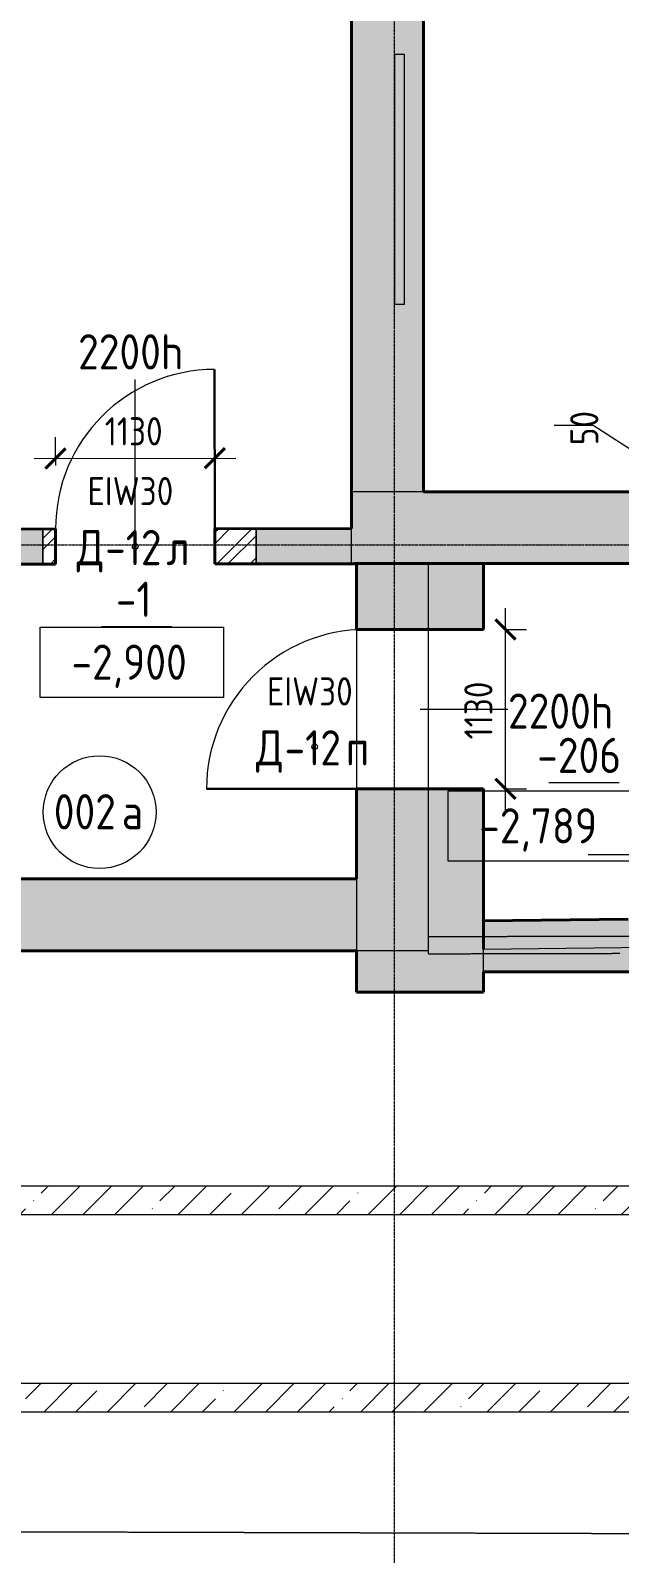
# Model space of a CAD drawing. Header units: millimetres. Extents: x -11886 to 71589, y -4690 to 48120.
# Drawn here: x 28529 to 32707, y 13402 to 24206 of the extents above; entities that cross this region are included whole.
import ezdxf

# ---------------------------------------------------------------- set-up
doc = ezdxf.new("R2010")
doc.units = ezdxf.units.MM
doc.linetypes.add('ADSK_Линия сетки', pattern=[25, 20, -2.5, 0, -2.5])
doc.linetypes.add('ADSK_Сверху', pattern=[4.5, 3, -1.5])
for name, color, linetype, lineweight in [('Аннотация', 7, 'Continuous', 20), ('Витраж', 7, 'Continuous', 18), ('Двери', 7, 'Continuous', 18), ('Марки', 7, 'Continuous', 20), ('Марки дверей', 7, 'Continuous', 20), ('Марки помещений', 7, 'Continuous', 20), ('Оси', 7, 'Continuous', 9), ('Отметки', 7, 'Continuous', 9), ('Размеры', 7, 'Continuous', 9), ('Размеры-100', 7, 'Continuous', 9), ('Стены внутренние', 250, 'Continuous', 18), ('Стены наружные', 250, 'Continuous', 18), ('Узлы', 7, 'Continuous', 18)]:
    doc.layers.add(name, color=color, linetype=linetype, lineweight=lineweight)
doc.layers.add('Линии', color=7, linetype='Continuous', lineweight=9, true_color=0x00a600)
doc.styles.add('GOST Common_1', font='GOST_Common.ttf', dxfattribs={"width": 0.9, "height": 250})
doc.styles.add('GOST Common_2', font='GOST_Common.ttf', dxfattribs={"width": 0.9, "height": 200})
doc.dimstyles.new('ADSK_Основной_2_мм_Округление_до_1_мм', dxfattribs={"dimscale": 304.8, "dimtxt": 201.142999, "dimasz": 0.463911, "dimexe": 0.492126, "dimexo": 0.492126, "dimgap": 0.098425, "dimtad": 1, "dimdec": 0, "dimdsep": 46, "dimtxsty": 'GOST Common_2', "dimblk1": 'OBLIQUE', "dimblk2": 'OBLIQUE', "dimsah": 1, "dimcen": 0.09, "dimdle": 0.492126, "dimazin": 2, "dimtfac": 1, "dimtdec": 4, "dimtix": 1, "dimtmove": 0, "dimatfit": 3, "dimfxl": 1, "dimtvp": 1, "dimtolj": 1, "dimtzin": 0, "dimlwd": 20, "dimlwe": 20, "dimarcsym": 2})
doc.dimstyles.new('ADSK_Основной_2_мм_Округление_до_1_мм_1', dxfattribs={"dimscale": 304.8, "dimtxt": 201.142999, "dimasz": 0.463911, "dimexe": 0.492126, "dimexo": 0.492126, "dimgap": 0.098425, "dimtad": 1, "dimdec": 0, "dimdsep": 46, "dimtxsty": 'GOST Common_2', "dimblk1": 'OBLIQUE', "dimblk2": 'OBLIQUE', "dimsah": 1, "dimcen": 0.09, "dimdle": 0.492126, "dimazin": 2, "dimtfac": 1, "dimtdec": 4, "dimtix": 1, "dimtmove": 1, "dimatfit": 3, "dimfxl": 1, "dimtvp": 1, "dimtolj": 1, "dimtzin": 0, "dimlwd": 20, "dimlwe": 20, "dimarcsym": 2})

# ---------------------------------------------------------------- blocks, each defined once
blk = doc.blocks.new('Прямоугольный импост - 70х20_60мм-1446450-00 План подвала кладочный')
at = {"layer": 'Витраж', "color": 253, "linetype": 'ADSK_Сверху', "true_color": 0xaaaaaa}
for p, q in [((31182, 24035), (31112, 24035)), ((31112, 24035), (31112, 23535)), ((31182, 23535), (31182, 24035))]:
    blk.add_line(p, q, dxfattribs=at)
blk = doc.blocks.new('Прямоугольный импост - 70х20_60мм-1239062-00 План подвала кладочный')
at = {"layer": 'Витраж', "color": 253, "linetype": 'ADSK_Сверху', "true_color": 0xaaaaaa}
for p, q in [((31112, 22735), (31112, 22265)), ((31182, 22265), (31182, 22735)), ((31112, 22265), (31182, 22265))]:
    blk.add_line(p, q, dxfattribs=at)
blk = doc.blocks.new('Прямоугольный импост - 70х20_60мм-1239063-00 План подвала кладочный')
at = {"layer": 'Витраж', "color": 253, "linetype": 'ADSK_Сверху', "true_color": 0xaaaaaa}
for p, q in [((18591, 23517), (18591, 22717)), ((18661, 22717), (18661, 23517))]:
    blk.add_line(p, q, dxfattribs=at)
blk = doc.blocks.new('AC_Дверь_Однопольная - Д-12п 1130х2200h-1983165-00 План подвала кладочный')
at = {"layer": 'Двери', "lineweight": 30}
blk.add_line((-565, 385), (-565, 1515), dxfattribs=at)
at = {"layer": 'Двери'}
blk.add_arc((-565, 385), 1130, 0, 90, dxfattribs=at)
blk = doc.blocks.new('AC_Дверь_Однопольная - Д-12л 1130х2200h-1983178-00 План подвала кладочный')
at = {"layer": 'Двери', "lineweight": 30}
blk.add_line((565, 125), (565, 1255), dxfattribs=at)
at = {"layer": 'Двери'}
blk.add_arc((565, 125), 1130, 90, 180, dxfattribs=at)
blk = doc.blocks.new('Высотные отметки - Рамка-5093-00 План подвала кладочный')
at = {"layer": 'Аннотация'}
for p, q in [((-6.5, 0), (-6.5, 5)), ((-6.5, 5), (6.5, 5)), ((6.5, 5), (6.5, 0)), ((6.5, 0), (-6.5, 0))]:
    blk.add_line(p, q, dxfattribs=at)
blk = doc.blocks.new('ADSK_Марка_Дверь - Типоразмер_ADSK_Марка-58376-00 План подвала кладочный')
at = {"layer": 'Марки дверей', "lineweight": 9}
blk.add_circle((0, 0), 0.2, dxfattribs=at)
blk = doc.blocks.new('ADSK_Марка_Помещение_ОдноЗначение - Номер-247393-00 План подвала кладочный')
at = {"layer": 'Марки помещений'}
blk.add_circle((0, 0), 4, dxfattribs=at)
blk = doc.blocks.new('DIMBLOCK18-00 План подвала кладочный')
at = {"layer": 'Размеры-100', "lineweight": 20, "transparency": 16777216}
for p, q in [((31898, 18677), (31898, 20107)), ((31898, 19957), (31892, 19957)), ((31898, 19957), (32048, 19957)), ((31898, 18827), (31892, 18827)), ((31898, 18827), (32048, 18827))]:
    blk.add_line(p, q, dxfattribs=at)
at = {"layer": 'Размеры-100', "lineweight": 40, "transparency": 16777216}
for p, q in [((31898, 19957), (31827, 20027)), ((31898, 19957), (31968, 19886)), ((31898, 18827), (31827, 18897)), ((31898, 18827), (31968, 18756))]:
    blk.add_line(p, q, dxfattribs=at)
at = {"layer": 'Размеры-100', "color": 0, "lineweight": 20, "transparency": 16777216, "insert": (31606, 19177), "char_height": 200, "width": 515.47, "attachment_point": 1, "rotation": 90, "line_spacing_factor": 1.022761, "style": 'GOST Common_2'}
blk.add_mtext('1130', dxfattribs=at)
blk = doc.blocks.new('_Oblique')
at = {"color": 0, "linetype": 'ByBlock', "lineweight": -2}
blk.add_line((-0.5, -0.5), (0.5, 0.5), dxfattribs=at)
blk = doc.blocks.new('ADSK_Марка_Перекрытие - Отметка низа-2041711-00 План подвала кладочный')
at = {"layer": 'Марки'}
blk.add_line((-2.5, 0), (2.5, 0), dxfattribs=at)
blk = doc.blocks.new('DIMBLOCK110-00 План подвала кладочный')
at = {"layer": 'Defpoints', "color": 0, "transparency": 16777216}
for p in [(33209, 20984), (33405, 20984), (33109, 20934)]:
    blk.add_point(p, dxfattribs=at)
at = {"layer": 'Размеры', "color": 0, "lineweight": 20, "transparency": 16777216}
for p, q in [((32520, 21404), (32244, 21404)), ((33209, 20959), (32520, 21404)), ((33209, 20984), (33209, 21125)), ((33255, 20984), (33059, 20984)), ((33209, 20934), (33209, 20984)), ((33209, 20934), (33209, 20984)), ((33209, 20934), (33209, 20793)), ((33259, 20934), (33359, 20934))]:
    blk.add_line(p, q, dxfattribs=at)
at = {"layer": 'Размеры', "color": 0, "lineweight": 20, "transparency": 16777216, "xscale": 141.4, "yscale": 141.4, "zscale": 141.4}
for p, rotation in [((33209, 20984), 270), ((33209, 20934), 90)]:
    blk.add_blockref('_Oblique', p, dxfattribs=dict(at, rotation=rotation))
at = {"layer": 'Размеры', "color": 0, "lineweight": 20, "transparency": 16777216, "insert": (32357, 21264), "char_height": 200, "width": 302.74, "attachment_point": 1, "rotation": 90, "line_spacing_factor": 1.022761, "style": 'GOST Common_2'}
blk.add_mtext('\\A1;50', dxfattribs=at)
blk = doc.blocks.new('DIMBLOCK176-00 План подвала кладочный')
at = {"layer": 'Размеры-100', "lineweight": 20, "transparency": 16777216}
for p, q in [((28706, 21170), (28706, 21320)), ((29836, 21172), (29836, 21322)), ((28556, 21170), (29986, 21173)), ((28706, 21170), (28706, 21120)), ((29836, 21172), (29836, 21122))]:
    blk.add_line(p, q, dxfattribs=at)
at = {"layer": 'Размеры-100', "lineweight": 40, "transparency": 16777216}
for p, q in [((28706, 21170), (28777, 21241)), ((29836, 21172), (29907, 21243)), ((28706, 21170), (28636, 21099)), ((29836, 21172), (29766, 21101))]:
    blk.add_line(p, q, dxfattribs=at)
at = {"layer": 'Размеры-100', "color": 0, "lineweight": 20, "transparency": 16777216, "insert": (29056, 21462), "char_height": 200, "width": 515.47, "attachment_point": 1, "rotation": 0.1023, "line_spacing_factor": 1.022761, "style": 'GOST Common_2'}
blk.add_mtext('1130', dxfattribs=at)

msp = doc.modelspace()

# ---------------------------------------------------------------- hatches: boundary and pattern name
at = {"layer": 'Стены внутренние', "true_color": 0xc0c0c0}
h = msp.add_hatch(color=9, dxfattribs=at)
h.paths.add_polyline_path([(38569.93, 20424.06), (38569.93, 20934.06), (38520.29, 20934.06), (38520.99, 20424.06)])
h.paths.add_polyline_path([(32861.44, 20424.06), (37353.68, 20424.06), (37353.68, 20934.06), (30807.02, 20934.06), (30807.02, 20424.06), (30827.24, 20424.06)])
h = msp.add_hatch(color=9, dxfattribs=at)
h.paths.add_polyline_path([(18945.54, 20402.44), (19434.4, 20403.65), (19433.95, 20653.31), (18965.84, 20652.47), (18965.84, 20408.63), (18945.53, 20408.63), (18945.54, 20403.65)])
h.paths.add_polyline_path([(20754.38, 20405.67), (21776.31, 20407.49), (21775.86, 20657.49), (20753.94, 20655.66), (20754.38, 20406.28)])
h.paths.add_polyline_path([(22846.31, 20409.4), (26835.94, 20416.52), (26835.5, 20666.52), (22845.86, 20659.4), (22846.3, 20411.32)])
h.paths.add_polyline_path([(27905.94, 20418.43), (28617.04, 20419.86), (28616.59, 20669.7), (27905.49, 20668.43), (27905.94, 20419.28)])
h.paths.add_polyline_path([(30130.05, 20422.4), (30807.02, 20424.06), (30807.02, 20673.61), (30129.6, 20672.4), (30130.05, 20423.67)])
at = {"layer": 'Стены внутренние', "lineweight": 9}
h = msp.add_hatch(dxfattribs=at)
h.set_pattern_fill('FP_1', color=256, style=0, pattern_type=2)
h.set_pattern_definition([(45, (0, 0), (-117.8655, 117.8655), []), (45, (78.58, 0), (-117.8655, 117.8655), [])])
h.paths.add_polyline_path([(28617.04, 20419.7), (28707.52, 20419.86), (28707.07, 20669.86), (28616.59, 20669.7), (28617.04, 20419.86)])
h.paths.add_polyline_path([(29837.52, 20421.88), (30130.05, 20422.4), (30129.6, 20672.4), (29837.07, 20671.88), (29837.52, 20423.67)])
at = {"layer": 'Стены внутренние', "true_color": 0xc0c0c0}
h = msp.add_hatch(color=9, dxfattribs=at)
h.paths.add_polyline_path([(30842.36, 17383.92), (31742.36, 17383.92), (31742.36, 18826.79), (30842.36, 18826.79), (30842.36, 17676.96)])
h.paths.add_polyline_path([(31742.36, 19956.79), (31742.36, 20424.06), (30842.36, 20424.06), (30842.36, 19956.79), (31022.36, 19956.79)])
for points in [[(18945.32, 17676.96), (30842.36, 17676.96), (30842.36, 18186.96), (18945.32, 18186.96), (18945.32, 17786.6)], [(31742.36, 17528.1), (36973.71, 17528.1), (36973.71, 17778.1), (32916.26, 17778.1), (32915.53, 17703.38), (31742.36, 17689.33), (31742.36, 17565.88)]]:
    msp.add_hatch(color=9, dxfattribs=at).paths.add_polyline_path(points)
at = {"layer": 'Стены наружные', "true_color": 0xc0c0c0}
h = msp.add_hatch(color=9, dxfattribs=at)
h.paths.add_polyline_path([(31317.02, 20934.06), (31317.02, 40597.55), (30807.02, 40597.55), (30807.02, 20934.06)])
h.paths.add_polyline_path([(31244.38, 42002.55), (31317.02, 42002.55), (31317.02, 43525.13), (30807.02, 43525.13), (30807.02, 42002.55)])
msp.add_hatch(color=9, dxfattribs=at).paths.add_polyline_path([(31742.36, 17689.33), (32915.53, 17703.38), (32917.48, 17903.42), (31742.36, 17889.35), (31742.36, 17703.38)])
at = {"layer": 'Узлы', "lineweight": 9}
h = msp.add_hatch(dxfattribs=at)
h.set_pattern_fill('FP_8', color=256, style=0, pattern_type=2)
h.set_pattern_definition([(45, (-5743.86, -59924.55), (-224.5064, 224.5064), []), (45, (-5519.36, -59924.55), (-224.5064, 224.5064), [396.875, -79.375, 3.353, -76.022])])
h.paths.add_polyline_path([(35252.37, 14407.43), (36980.85, 14407.43), (36978.07, 14607.43), (21615.15, 14607.43), (21615.15, 16807.17), (28005.15, 16807.17), (28005.15, 15807.43), (36971.49, 15807.43), (36971.49, 16007.43), (28205.15, 16007.43), (28205.15, 17007.17), (21415.15, 17007.17), (21415.15, 14407.43), (35203.89, 14407.43)])

# ---------------------------------------------------------------- linework, layer by layer
at = {"layer": 'Линии', "color": 18, "lineweight": 18, "true_color": 0x000000}
for p, q in [((36971.49, 16007.43), (28205.15, 16007.43)), ((28005.15, 15807.43), (36971.49, 15807.43)), ((36978.07, 14607.43), (21615.15, 14607.43)), ((21415.15, 14407.43), (36980.85, 14407.43))]:
    msp.add_line(p, q, dxfattribs=at)
at = {"layer": 'Марки дверей'}
for p, q in [((29272.3, 20545.87), (29271.85, 21728.99)), ((31292.36, 19391.79), (31915.66, 19391.79))]:
    msp.add_line(p, q, dxfattribs=at)
at = {"layer": 'Марки помещений'}
msp.add_line((32484.55, 18359.88), (33174.51, 18359.88), dxfattribs=at)
at = {"layer": 'Оси', "linetype": 'ADSK_Линия сетки'}
for p, q in [((31109.91, -3890.07), (31109.91, 44534.79)), ((-11086.22, 20556.79), (57141.72, 20556.79))]:
    msp.add_line(p, q, dxfattribs=at)
at = {"layer": 'Стены внутренние', "lineweight": 40}
for p, q in [((30807.02, 20934.06), (30807.02, 20673.61)), ((37353.68, 20934.06), (31317.02, 20934.06)), ((28707.07, 20669.86), (27905.49, 20668.43)), ((28707.52, 20419.86), (28707.07, 20669.86)), ((30807.02, 20673.61), (29837.07, 20671.88)), ((29837.07, 20671.88), (29837.52, 20421.88)), ((29837.52, 20421.88), (30827.24, 20423.64)), ((30827.24, 20424.06), (36973.71, 20424.06)), ((30827.24, 20423.64), (30827.24, 20424.06)), ((30842.36, 20424.06), (30842.36, 19956.79)), ((31742.36, 19956.79), (31742.36, 20424.06)), ((27905.94, 20418.43), (28707.52, 20419.86)), ((30842.36, 19956.79), (31742.36, 19956.79)), ((30842.36, 18826.79), (30842.36, 18186.96)), ((31742.36, 18826.79), (30842.36, 18826.79)), ((31742.36, 17689.33), (31742.36, 18826.79)), ((30842.36, 18186.96), (26709.99, 18186.96)), ((18945.32, 17676.96), (30842.36, 17676.96)), ((30842.36, 17676.96), (30842.36, 17383.92)), ((31742.36, 17383.92), (31742.36, 17528.1)), ((31742.36, 17528.1), (36973.71, 17528.1)), ((30842.36, 17383.92), (31742.36, 17383.92))]:
    msp.add_line(p, q, dxfattribs=at)
at = {"layer": 'Стены внутренние'}
for p, q in [((28617.04, 20419.7), (28616.59, 20669.7)), ((28616.59, 20669.7), (28617.04, 20419.7)), ((30129.6, 20672.4), (30130.05, 20422.4)), ((30130.05, 20422.4), (30129.6, 20672.4)), ((31742.36, 17528.1), (31742.36, 17689.33))]:
    msp.add_line(p, q, dxfattribs=at)
at = {"layer": 'Стены внутренние', "color": 253, "linetype": 'ADSK_Сверху', "true_color": 0xaaaaaa}
for p, q in [((30842.36, 20424.06), (30842.36, 17676.96)), ((31352.36, 17776.34), (31352.36, 20424.06)), ((36973.71, 17789.64), (31352.21, 17776.34)), ((31352.5, 17656.34), (31352.21, 17776.34)), ((31352.36, 17676.96), (30842.36, 17676.96)), ((31352.36, 17676.96), (31352.36, 17716.34)), ((31352.5, 17656.34), (32712.37, 17659.56)), ((35252.37, 13534.68), (28195.79, 13554.99))]:
    msp.add_line(p, q, dxfattribs=at)
at = {"layer": 'Стены наружные', "lineweight": 40}
for p, q in [((30807.02, 40597.55), (30807.02, 20934.06)), ((31317.02, 20934.06), (31317.02, 36509.09)), ((32767.45, 17901.62), (31742.36, 17889.35))]:
    msp.add_line(p, q, dxfattribs=at)
at = {"layer": 'Стены наружные', "color": 253, "linetype": 'ADSK_Сверху', "true_color": 0xaaaaaa}
for p, q in [((40178.08, 20934.06), (30807.02, 20934.06)), ((30807.02, 20424.06), (30807.02, 20934.06)), ((30807.02, 20424.06), (42515.94, 20424.06))]:
    msp.add_line(p, q, dxfattribs=at)
at = {"layer": 'Стены наружные'}
msp.add_line((31742.36, 17689.33), (32915.53, 17703.38), dxfattribs=at)

# ---------------------------------------------------------------- block references
at = {"layer": 'Витраж', "color": 253, "linetype": 'ADSK_Сверху', "true_color": 0xaaaaaa}
for name in ['Прямоугольный импост - 70х20_60мм-1446450-00 План подвала кладочный', 'Прямоугольный импост - 70х20_60мм-1239062-00 План подвала кладочный']:
    msp.add_blockref(name, (0, 0), dxfattribs=at)
at = {"layer": 'Витраж', "color": 253, "linetype": 'ADSK_Сверху', "true_color": 0xaaaaaa, "rotation": 180}
msp.add_blockref('Прямоугольный импост - 70х20_60мм-1239063-00 План подвала кладочный', (49772.85, 46251.99), dxfattribs=at)
at = {"layer": 'Двери'}
for name, p, rotation in [('AC_Дверь_Однопольная - Д-12л 1130х2200h-1983178-00 План подвала кладочный', (29272.3, 20545.87), 0.1022688024733616), ('AC_Дверь_Однопольная - Д-12п 1130х2200h-1983165-00 План подвала кладочный', (31292.36, 19391.79), 89.99999999999991)]:
    msp.add_blockref(name, p, dxfattribs=dict(at, rotation=rotation))
at = {"layer": 'Марки', "xscale": 99.99999999999993, "yscale": 99.99999999999993, "zscale": 99.99999999999993}
for p in [(29282.24, 19977.88), (32454.86, 18871.03)]:
    msp.add_blockref('ADSK_Марка_Перекрытие - Отметка низа-2041711-00 План подвала кладочный', p, dxfattribs=at)
at = {"layer": 'Марки дверей', "xscale": 99.99999999999993, "yscale": 99.99999999999993, "zscale": 99.99999999999993}
for p in [(29272.3, 20545.87), (30544.57, 19125.11)]:
    msp.add_blockref('ADSK_Марка_Дверь - Типоразмер_ADSK_Марка-58376-00 План подвала кладочный', p, dxfattribs=at)
at = {"layer": 'Марки помещений', "xscale": 99.99999999999993, "yscale": 99.99999999999993, "zscale": 99.99999999999993}
msp.add_blockref('ADSK_Марка_Помещение_ОдноЗначение - Номер-247393-00 План подвала кладочный', (29019.62, 18661.05), dxfattribs=at)
at = {"layer": 'Отметки', "lineweight": 20, "xscale": 99.99999999999993, "yscale": 99.99999999999993, "zscale": 99.99999999999993}
for p in [(29248.33, 19473.2), (32140.52, 18312.31)]:
    msp.add_blockref('Высотные отметки - Рамка-5093-00 План подвала кладочный', p, dxfattribs=at)

# ---------------------------------------------------------------- texts
at = {"layer": 'Марки', "lineweight": 9, "char_height": 250, "attachment_point": 1, "style": 'GOST Common_1'}
for s, insert, width in [('-1', (29134.81, 20295.72), 331.8986), ('-206', (32122.93, 19188.87), 779.2402)]:
    msp.add_mtext(s, dxfattribs=dict(at, insert=insert, width=width))
at = {"layer": 'Марки дверей', "lineweight": 9, "attachment_point": 1}
for s, insert, char_height, width, style in [('2200h', (28866.85, 22051.42), 250, 974.0503, 'GOST Common_1'), ('EIW30', (28933.72, 21038.28), 200, 779.2402, 'GOST Common_2'), ('\\fGOST Common|b0|i0|c204|p34|;\\W.9;Д', (28856.32, 20662.88), 250, 245.3164, 'GOST Common_1'), ('-12', (29058.72, 20662.88), 250, 526.7087, 'GOST Common_1'), ('\\fGOST Common|b0|i0|c204|p34|;\\W.9;л', (29493.3, 20662.88), 250, 194.8101, 'GOST Common_1'), ('EIW30', (30205.99, 19617.53), 200, 779.2402, 'GOST Common_2'), ('2200h', (31915.66, 19502.72), 250, 974.0503, 'GOST Common_1'), ('\\fGOST Common|b0|i0|c204|p34|;\\W.9;Д', (30128.59, 19242.13), 250, 245.3164, 'GOST Common_1'), ('-12', (30330.99, 19242.13), 250, 526.7087, 'GOST Common_1'), ('\\fGOST Common|b0|i0|c204|p34|;\\W.9;п', (30765.57, 19242.13), 250, 194.8101, 'GOST Common_1')]:
    msp.add_mtext(s, dxfattribs=dict(at, insert=insert, char_height=char_height, width=width, style=style))
at = {"layer": 'Марки помещений', "lineweight": 9, "char_height": 250, "attachment_point": 1, "style": 'GOST Common_1'}
for s, insert, width in [('002', (28694.27, 18788.77), 584.4302), ('\\fGOST Common|b0|i0|c204|p34|;\\W.9;а', (29176.47, 18788.77), 216.4556)]:
    msp.add_mtext(s, dxfattribs=dict(at, insert=insert, width=width))
at = {"layer": 'Отметки', "lineweight": 20, "char_height": 250, "width": 1028.8226, "attachment_point": 1, "line_spacing_factor": 1.022761, "style": 'GOST Common_1'}
for s, insert in [('-2,900', (28819.66, 19849.91)), ('-2,789', (31711.84, 18689.02))]:
    msp.add_mtext(s, dxfattribs=dict(at, insert=insert))

# ---------------------------------------------------------------- dimensions: what is measured, and where the dimension line sits
at = {"layer": 'Размеры', "color": 240, "lineweight": 20, "true_color": 0xed1f24}
dim = msp.add_linear_dim(base=(33208.6, 20983.79), p1=(33108.62, 20934.06), p2=(33404.91, 20983.79), angle=90, dimstyle='ADSK_Основной_2_мм_Округление_до_1_мм_1', override={"dimpost": '<>', "dimfxl": 300.436324}, dxfattribs=at)
dim.commit()
dim.dimension.update_dxf_attribs({"geometry": 'DIMBLOCK110-00 План подвала кладочный', "text_midpoint": (32490.32, 21403.65), "dimtype": 160, "text_rotation": 90})
at = {"layer": 'Размеры', "lineweight": 20}
for base, p1, p2, angle, picture, middle in [((29836.18, 21172.27), (28706, 21270.24), (29836, 21272.26), 0.102269, 'DIMBLOCK176-00 План подвала кладочный', (29270.95, 21301.27)), ((31897.61, 19956.79), (31742.36, 18826.79), (31742.36, 19956.79), 90, 'DIMBLOCK18-00 План подвала кладочный', (31767.61, 19391.79))]:
    dim = msp.add_linear_dim(base=base, p1=p1, p2=p2, angle=angle, dimstyle='ADSK_Основной_2_мм_Округление_до_1_мм', override={"dimpost": '<>', "dimfxl": 1130}, dxfattribs=at)
    dim.commit()
    dim.dimension.update_dxf_attribs({"geometry": picture, "text_midpoint": middle})

doc.saveas('drawing.dxf')
